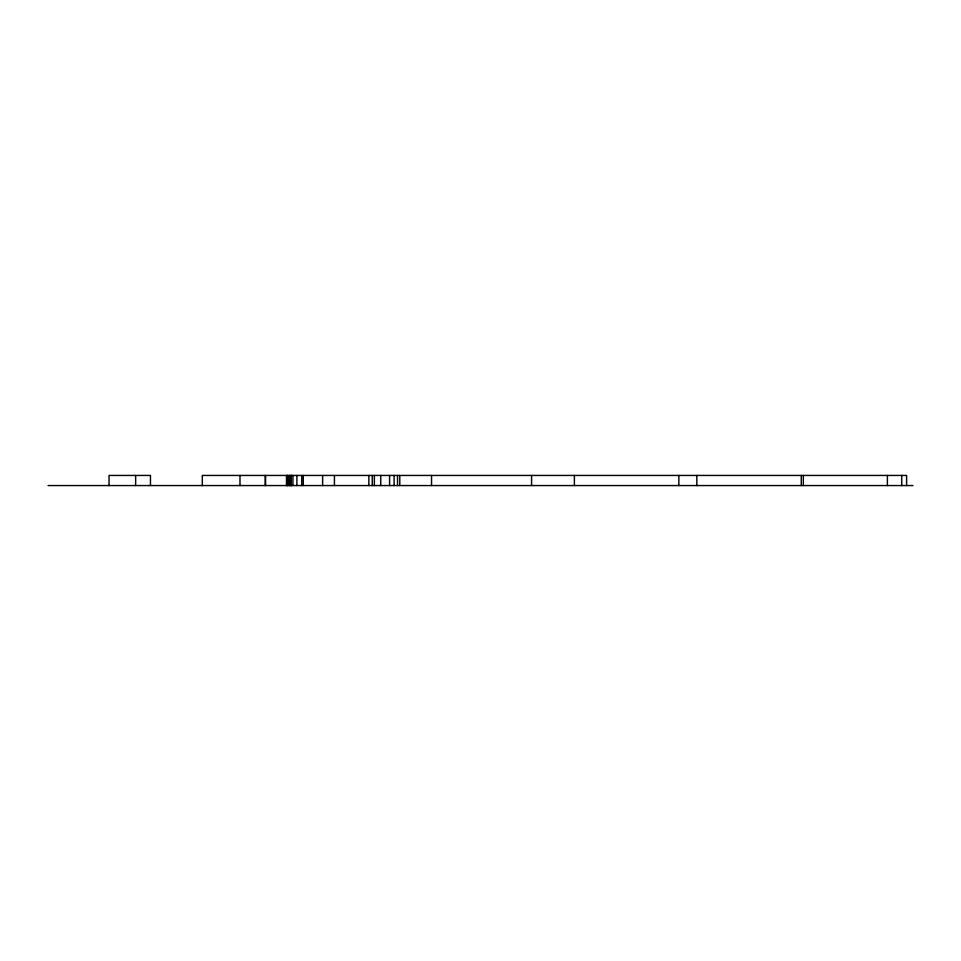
<?xml version="1.0" encoding="UTF-8"?>
<svg xmlns="http://www.w3.org/2000/svg" width="961" height="961" viewBox="0 0 961 961"><rect width="100%" height="100%" fill="white"/><g stroke="black" fill="none" stroke-linecap="round" stroke-linejoin="round"><path stroke-width="1.44" d="M48.05 485.557L912.95 485.557M906.607 485.557L906.607 475.443L202.303 475.443L202.303 485.557M901.73 475.443L901.73 485.557M887.399 475.443L887.399 485.557M803.324 475.443L803.324 485.557M801.282 475.443L801.282 485.557M696.833 475.443L696.833 485.557M678.838 475.443L678.838 485.557M574.39 475.443L574.39 485.557M531.577 475.443L531.577 485.557M431.549 475.443L431.549 485.557M399.776 475.443L399.776 485.557M397.53 475.443L397.53 485.557M394.106 475.443L394.106 485.557M389.589 475.443L389.589 485.557M380.736 475.443L380.736 485.557M374.358 475.443L374.358 485.557M372.255 475.443L372.255 485.557M368.856 475.443L368.856 485.557M334.428 475.443L334.428 485.557M322.632 475.443L322.632 485.557M303.292 475.443L303.292 485.557M301.754 475.443L301.754 485.557M296.901 475.443L296.901 485.557M292.937 475.443L292.937 485.557M291.231 475.443L291.231 485.557M291.171 475.443L291.171 485.557M290.955 475.443L290.955 485.557M289.477 475.443L289.477 485.557M289.393 475.443L289.261 485.557M287.639 475.443L287.639 485.557M287.423 475.443L287.423 485.557M286.474 475.443L286.474 485.557M265.584 475.443L265.584 485.557M265.236 475.443L265.236 485.557M239.986 475.443L239.986 485.557M150.457 485.557L150.457 475.443L109.037 475.443L109.037 485.557M135.645 475.443L135.645 485.557"/></g></svg>
